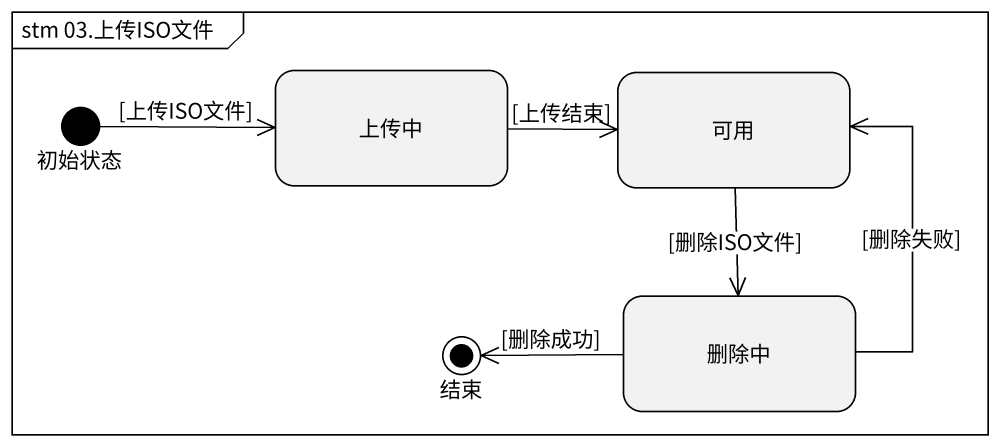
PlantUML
@startuml
mainframe stm 03.上传ISO文件
hide empty description
state 上传中
state 可用
state 初始状态 <<start>>
state 结束 <<end>>
state 删除中
上传中 -right-> 可用 : [上传结束]
可用 --> 删除中 : [删除ISO文件]
初始状态 -right-> 上传中 : [上传ISO文件]
删除中 -up-> 可用 : [删除失败]
删除中 -left-> 结束 : [删除成功]
@enduml
